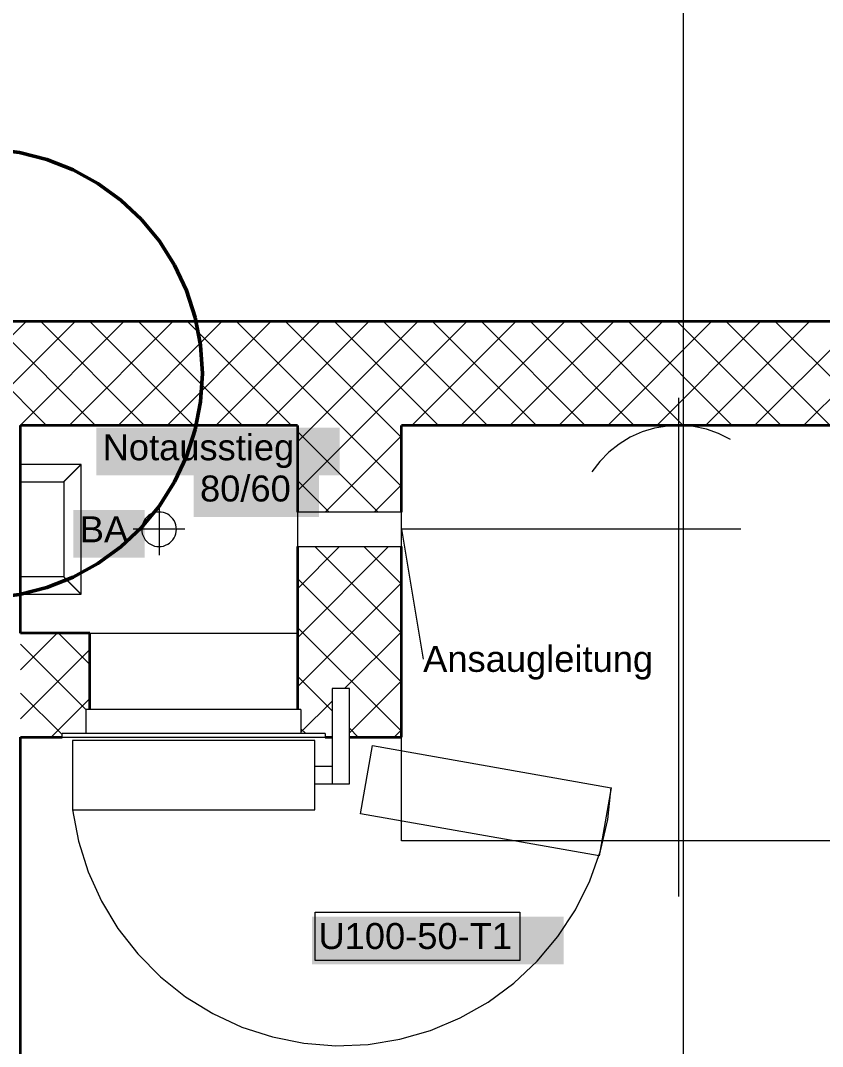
# Model space of a CAD drawing. Extents: x -1067 to 23308, y -6822 to 57810.
# Drawn here: x 59.2 to 105.5, y 408.5 to 467.8 of the extents above; entities that cross this region are included whole.
import ezdxf
from ezdxf.lldxf.tags import DXFTag

# ---------------------------------------------------------------- set-up
doc = ezdxf.new("R2010")
doc.units = 0
doc.layers.get('0').update_dxf_attribs({"lineweight": 13})
for name, color, linetype, lineweight in [('A-____-NOTE-TEXT', 7, 'Continuous', 9), ('A-DETL-____-THIN', 7, 'Continuous', 9), ('A-DETL-GENF-HDLN', 7, '_Verdeckte Linien_', 9), ('A-DOOR-____-HDLN', 7, '_Verdeckte Linien_', 9), ('A-DOOR-____-IDEN', 7, 'Continuous', 5), ('A-DOOR-____-OTLN', 7, 'Continuous', 9), ('A-DOOR-FRAM-OTLN', 7, 'Continuous', 9), ('A-WALL-____-MCUT', 7, 'Continuous', 35), ('A-WALL-____-PATT', 7, 'Continuous', 35), ('I-WALL-____-OTLN', 7, 'Continuous', 9), ('M-HVAC-DUCT-IDEN', 7, 'Continuous', 5), ('M-HVAC-DUCT-OTLN', 7, 'Continuous', 9), ('Q-SPCQ-____-HDLN', 7, '_Verdeckte Linien_', 9), ('S-GRID-____-OTLN', 7, 'Continuous', 5), ('Vertikale Erschließung', 7, 'Continuous', 9)]:
    doc.layers.add(name, color=color, linetype=linetype, lineweight=lineweight)
doc.layers.add('EL01_WAN_Leitung_Potentialausgleich', color=1, linetype='fein_strichliert', lineweight=13, true_color=0xff0000)
doc.styles.get("Standard").update_dxf_attribs({"font": 'arial.ttf'})
tags = doc.linetypes.add('_Rasterlinie_', pattern=[0.375, 0.2, -0.05, 0.075, -0.05]).pattern_tags.tags
tags[10:11] = [DXFTag(74, 4), DXFTag(75, 0), DXFTag(340, '0'), DXFTag(46, 1.0), DXFTag(50, 0.0), DXFTag(44, 0.0), DXFTag(45, 0.0)]
tags[8:9] = [DXFTag(74, 4), DXFTag(75, 0), DXFTag(340, '0'), DXFTag(46, 1.0), DXFTag(50, 0.0), DXFTag(44, 0.0), DXFTag(45, 0.0)]
tags[6:7] = [DXFTag(74, 4), DXFTag(75, 0), DXFTag(340, '0'), DXFTag(46, 1.0), DXFTag(50, 0.0), DXFTag(44, 0.0), DXFTag(45, 0.0)]
tags[4:5] = [DXFTag(74, 4), DXFTag(75, 0), DXFTag(340, '0'), DXFTag(46, 1.0), DXFTag(50, 0.0), DXFTag(44, 0.0), DXFTag(45, 0.0)]
tags = doc.linetypes.add('_Strichpunkt - Fein_', pattern=[0.2, 0.1, -0.05, 0, -0.05]).pattern_tags.tags
tags[10:11] = [DXFTag(74, 4), DXFTag(75, 0), DXFTag(340, '0'), DXFTag(46, 1.0), DXFTag(50, 0.0), DXFTag(44, 0.0), DXFTag(45, 0.0)]
tags[8:9] = [DXFTag(74, 4), DXFTag(75, 0), DXFTag(340, '0'), DXFTag(46, 1.0), DXFTag(50, 0.0), DXFTag(44, 0.0), DXFTag(45, 0.0)]
tags[6:7] = [DXFTag(74, 4), DXFTag(75, 0), DXFTag(340, '0'), DXFTag(46, 1.0), DXFTag(50, 0.0), DXFTag(44, 0.0), DXFTag(45, 0.0)]
tags[4:5] = [DXFTag(74, 4), DXFTag(75, 0), DXFTag(340, '0'), DXFTag(46, 1.0), DXFTag(50, 0.0), DXFTag(44, 0.0), DXFTag(45, 0.0)]
tags = doc.linetypes.add('_Verdeckte Linien_', pattern=[0.15, 0.1, -0.05]).pattern_tags.tags
tags[6:7] = [DXFTag(74, 4), DXFTag(75, 0), DXFTag(340, '0'), DXFTag(46, 1.0), DXFTag(50, 0.0), DXFTag(44, 0.0), DXFTag(45, 0.0)]
tags[4:5] = [DXFTag(74, 4), DXFTag(75, 0), DXFTag(340, '0'), DXFTag(46, 1.0), DXFTag(50, 0.0), DXFTag(44, 0.0), DXFTag(45, 0.0)]
tags = doc.linetypes.add('fein_strichliert', pattern=[4, 1, -2, 1]).pattern_tags.tags
tags[8:9] = [DXFTag(74, 4), DXFTag(75, 0), DXFTag(340, '0'), DXFTag(46, 0.0), DXFTag(50, 0.0), DXFTag(44, 0.0), DXFTag(45, 0.0)]
tags[6:7] = [DXFTag(74, 4), DXFTag(75, 0), DXFTag(340, '0'), DXFTag(46, 0.0), DXFTag(50, 0.0), DXFTag(44, 0.0), DXFTag(45, 0.0)]
tags[4:5] = [DXFTag(74, 4), DXFTag(75, 0), DXFTag(340, '0'), DXFTag(46, 0.0), DXFTag(50, 0.0), DXFTag(44, 0.0), DXFTag(45, 0.0)]

# ---------------------------------------------------------------- blocks, each defined once
blk = doc.blocks.new('Referenz-A0UJ2E68XE', base_point=(-1062.181, -175.856))
at = {"layer": 'A-____-NOTE-TEXT', "color": 0, "linetype": 'Continuous', "lineweight": 5, "ltscale": 0.13}
for p, q in [((67.203, 439.876), (67.203, 436.876)), ((66.594, 439.169), (66.496, 439.083)), ((66.703, 439.242), (66.594, 439.169)), ((66.82, 439.3), (66.703, 439.242)), ((66.944, 439.342), (66.82, 439.3)), ((67.072, 439.367), (66.944, 439.342)), ((67.203, 439.376), (67.072, 439.367)), ((67.334, 439.367), (67.203, 439.376)), ((67.462, 439.342), (67.334, 439.367)), ((67.586, 439.3), (67.462, 439.342)), ((67.703, 439.242), (67.586, 439.3)), ((67.812, 439.169), (67.703, 439.242)), ((67.91, 439.083), (67.812, 439.169)), ((66.212, 438.506), (66.203, 438.376)), ((66.237, 438.635), (66.212, 438.506)), ((66.279, 438.758), (66.237, 438.635)), ((66.337, 438.876), (66.279, 438.758)), ((66.41, 438.984), (66.337, 438.876)), ((66.496, 439.083), (66.41, 438.984)), ((67.996, 438.984), (67.91, 439.083)), ((68.069, 438.876), (67.996, 438.984)), ((68.127, 438.758), (68.069, 438.876)), ((68.169, 438.635), (68.127, 438.758)), ((68.194, 438.506), (68.169, 438.635)), ((68.203, 438.376), (68.194, 438.506)), ((68.703, 438.376), (65.703, 438.376)), ((66.203, 438.376), (66.212, 438.245)), ((66.212, 438.245), (66.237, 438.117)), ((66.237, 438.117), (66.279, 437.993)), ((66.279, 437.993), (66.337, 437.876)), ((68.069, 437.876), (68.127, 437.993)), ((68.127, 437.993), (68.169, 438.117)), ((68.169, 438.117), (68.194, 438.245)), ((68.194, 438.245), (68.203, 438.376)), ((66.337, 437.876), (66.41, 437.767)), ((66.41, 437.767), (66.496, 437.669)), ((66.496, 437.669), (66.594, 437.582)), ((66.594, 437.582), (66.703, 437.51)), ((66.703, 437.51), (66.82, 437.452)), ((66.82, 437.452), (66.944, 437.41)), ((66.944, 437.41), (67.072, 437.384)), ((67.072, 437.384), (67.203, 437.376)), ((67.203, 437.376), (67.334, 437.384)), ((67.334, 437.384), (67.462, 437.41)), ((67.462, 437.41), (67.586, 437.452)), ((67.586, 437.452), (67.703, 437.51)), ((67.703, 437.51), (67.812, 437.582)), ((67.812, 437.582), (67.91, 437.669)), ((67.91, 437.669), (67.996, 437.767)), ((67.996, 437.767), (68.069, 437.876))]:
    blk.add_line(p, q, dxfattribs=at)
at = {"layer": 'A-____-NOTE-TEXT', "color": 7, "linetype": 'Continuous', "lineweight": 5, "ltscale": 0.13, "true_color": 0xffffff}
for points in [[(63.573, 441.486), (77.631, 441.486), (63.573, 444.239)], [(77.631, 441.486), (63.573, 444.239), (77.631, 444.239)], [(69.196, 439.081), (76.44, 439.081), (69.196, 441.858)], [(76.44, 439.081), (69.196, 441.858), (76.44, 441.858)], [(62.252, 436.748), (66.369, 436.748), (62.252, 439.501)], [(66.369, 436.748), (62.252, 439.501), (66.369, 439.501)]]:
    blk.add_solid(points, dxfattribs=at)
at = {"layer": 'A-DETL-____-THIN', "color": 0, "linetype": 'Continuous', "ltscale": 0.13}
for p, q in [((76.203, 426.176), (62.203, 426.176)), ((62.203, 426.176), (62.203, 422.176)), ((76.203, 422.176), (76.203, 426.176)), ((62.203, 422.176), (76.203, 422.176))]:
    blk.add_line(p, q, dxfattribs=at)
at = {"layer": 'A-DETL-GENF-HDLN', "color": 0, "linetype": '_Verdeckte Linien_', "ltscale": 0.13}
for p, q in [((97.203, 445.976), (97.203, 417.176)), ((81.203, 420.376), (81.203, 444.376)), ((81.203, 444.376), (92.203, 444.376)), ((95.109, 443.998), (94.421, 443.692)), ((95.831, 444.217), (95.109, 443.998)), ((96.574, 444.343), (95.831, 444.217)), ((97.327, 444.374), (96.574, 444.343)), ((98.078, 444.311), (97.327, 444.374)), ((98.816, 444.155), (98.078, 444.311)), ((99.528, 443.907), (98.816, 444.155)), ((100.203, 443.572), (99.528, 443.907)), ((100.203, 444.376), (113.203, 444.376)), ((93.776, 443.301), (93.185, 442.832)), ((94.421, 443.692), (93.776, 443.301)), ((93.185, 442.832), (92.658, 442.293)), ((92.658, 442.293), (92.203, 441.692)), ((100.803, 438.376), (81.203, 438.376)), ((78.833, 421.946), (79.528, 425.885)), ((79.528, 425.885), (93.315, 423.454)), ((93.315, 423.454), (92.62, 419.515)), ((92.62, 419.515), (78.833, 421.946)), ((113.203, 420.376), (81.203, 420.376))]:
    blk.add_line(p, q, dxfattribs=at)
at = {"layer": 'A-DOOR-____-HDLN', "color": 0, "linetype": '_Verdeckte Linien_', "ltscale": 0.13}
for p, q in [((93.121, 421.618), (93.316, 423.461)), ((62.203, 422.176), (62.549, 420.355)), ((92.71, 419.81), (93.121, 421.618)), ((62.549, 420.355), (63.109, 418.587)), ((92.087, 418.064), (92.71, 419.81)), ((63.109, 418.587), (63.874, 416.898)), ((91.261, 416.404), (92.087, 418.064)), ((63.874, 416.898), (64.833, 415.312)), ((90.245, 414.853), (91.261, 416.404)), ((64.833, 415.312), (65.973, 413.851)), ((89.053, 413.434), (90.245, 414.853)), ((65.973, 413.851), (67.279, 412.534)), ((87.701, 412.166), (89.053, 413.434)), ((67.279, 412.534), (68.731, 411.382)), ((86.208, 411.066), (87.701, 412.166)), ((68.731, 411.382), (70.309, 410.41)), ((84.595, 410.152), (86.208, 411.066)), ((70.309, 410.41), (71.992, 409.631)), ((82.886, 409.434), (84.595, 410.152)), ((71.992, 409.631), (73.755, 409.057)), ((73.755, 409.057), (75.573, 408.696)), ((79.274, 408.629), (81.104, 408.924)), ((81.104, 408.924), (82.886, 409.434)), ((75.573, 408.696), (77.421, 408.553)), ((77.421, 408.553), (79.274, 408.629))]:
    blk.add_line(p, q, dxfattribs=at)
at = {"layer": 'A-DOOR-____-IDEN', "color": 0, "linetype": 'Continuous', "ltscale": 0.13}
for p, q in [((76.213, 416.255), (88.053, 416.255)), ((76.213, 413.475), (76.213, 416.255)), ((88.053, 416.255), (88.053, 413.475)), ((88.053, 413.475), (76.213, 413.475))]:
    blk.add_line(p, q, dxfattribs=at)
at = {"layer": 'A-DOOR-____-IDEN', "color": 7, "linetype": 'Continuous', "ltscale": 0.13, "true_color": 0xffffff}
for points in [[(76.038, 413.252), (90.577, 413.252), (76.038, 416.011)], [(90.577, 413.252), (76.038, 416.011), (90.577, 416.011)]]:
    blk.add_solid(points, dxfattribs=at)
at = {"layer": 'A-DOOR-____-OTLN', "color": 0, "linetype": 'Continuous', "ltscale": 0.13}
for p, q in [((78.2, 429.176), (77.2, 429.176)), ((77.2, 429.176), (77.2, 423.676)), ((78.2, 423.676), (78.2, 429.176)), ((77.2, 424.676), (76.203, 424.676)), ((76.203, 423.676), (77.2, 423.676)), ((77.2, 423.676), (78.2, 423.676))]:
    blk.add_line(p, q, dxfattribs=at)
at = {"layer": 'A-DOOR-FRAM-OTLN', "color": 0, "linetype": 'Continuous', "ltscale": 0.13}
for p, q in [((63.003, 426.576), (63.003, 427.976)), ((75.403, 427.976), (63.003, 427.976)), ((75.403, 427.976), (75.403, 426.576)), ((61.603, 426.376), (61.603, 426.576)), ((76.803, 426.576), (61.603, 426.576)), ((61.603, 426.376), (76.803, 426.376)), ((76.803, 426.576), (76.803, 426.376))]:
    blk.add_line(p, q, dxfattribs=at)
at = {"layer": 'A-WALL-____-MCUT', "color": 0, "linetype": 'Continuous', "ltscale": 0.35}
for p, q in [((178.303, 450.376), (-831.255, 450.376)), ((59.203, 432.376), (59.203, 444.376)), ((75.203, 444.376), (59.203, 444.376)), ((75.203, 444.376), (75.203, 439.376)), ((168.303, 444.376), (81.203, 444.376)), ((81.203, 439.376), (81.203, 444.376)), ((75.203, 437.376), (75.203, 427.976)), ((81.203, 426.376), (81.203, 437.376)), ((63.203, 432.376), (59.203, 432.376)), ((63.203, 427.976), (63.203, 432.376)), ((59.203, 350.976), (59.203, 426.376)), ((59.203, 426.376), (61.603, 426.376)), ((76.803, 426.376), (77.2, 426.376)), ((78.2, 426.376), (81.203, 426.376))]:
    blk.add_line(p, q, dxfattribs=at)
at = {"layer": 'A-WALL-____-PATT', "color": 0, "linetype": 'Continuous', "lineweight": 9, "ltscale": 0.13}
for p, q in [((53.523, 444.376), (59.523, 450.376)), ((60.713, 444.376), (54.713, 450.376)), ((56.351, 444.376), (62.351, 450.376)), ((63.542, 444.376), (57.542, 450.376)), ((59.179, 444.376), (65.179, 450.376)), ((66.37, 444.376), (60.37, 450.376)), ((62.008, 444.376), (68.008, 450.376)), ((69.199, 444.376), (63.199, 450.376)), ((64.836, 444.376), (70.836, 450.376)), ((72.027, 444.376), (66.027, 450.376)), ((67.665, 444.376), (73.665, 450.376)), ((74.856, 444.376), (68.856, 450.376)), ((70.493, 444.376), (76.493, 450.376)), ((77.684, 444.376), (71.684, 450.376)), ((73.322, 444.376), (79.322, 450.376)), ((80.512, 444.376), (74.512, 450.376)), ((76.15, 444.376), (82.15, 450.376)), ((83.341, 444.376), (77.341, 450.376)), ((78.978, 444.376), (84.978, 450.376)), ((86.169, 444.376), (80.169, 450.376)), ((81.807, 444.376), (87.807, 450.376)), ((88.998, 444.376), (82.998, 450.376)), ((84.635, 444.376), (90.635, 450.376)), ((91.826, 444.376), (85.826, 450.376)), ((87.464, 444.376), (93.464, 450.376)), ((94.654, 444.376), (88.654, 450.376)), ((90.292, 444.376), (96.292, 450.376)), ((97.483, 444.376), (91.483, 450.376)), ((93.121, 444.376), (99.121, 450.376)), ((100.311, 444.376), (94.311, 450.376)), ((95.949, 444.376), (101.949, 450.376)), ((103.14, 444.376), (97.14, 450.376)), ((98.777, 444.376), (104.777, 450.376)), ((105.968, 444.376), (99.968, 450.376)), ((101.606, 444.376), (107.606, 450.376)), ((108.797, 444.376), (102.797, 450.376)), ((104.434, 444.376), (110.434, 450.376)), ((75.203, 443.429), (76.15, 444.376)), ((75.203, 440.6), (78.978, 444.376)), ((79.856, 439.376), (75.203, 444.028)), ((81.203, 440.857), (77.684, 444.376)), ((81.203, 443.685), (80.512, 444.376)), ((76.807, 439.376), (81.203, 443.772)), ((77.027, 439.376), (75.203, 441.2)), ((79.635, 439.376), (81.203, 440.943)), ((75.203, 434.943), (77.635, 437.376)), ((75.203, 432.115), (80.464, 437.376)), ((81.203, 432.371), (76.199, 437.376)), ((81.203, 435.2), (79.027, 437.376)), ((81.203, 429.543), (75.203, 435.543)), ((75.203, 429.287), (81.203, 435.287)), ((81.203, 426.714), (75.203, 432.714)), ((59.203, 430.257), (61.322, 432.376)), ((63.203, 430.572), (61.4, 432.376)), ((77.921, 429.176), (81.203, 432.458)), ((63.003, 427.944), (59.203, 431.744)), ((59.203, 427.429), (63.203, 431.429)), ((77.2, 427.89), (75.203, 429.886)), ((78.2, 426.626), (81.203, 429.63)), ((61.603, 426.516), (59.203, 428.915)), ((60.978, 426.376), (63.203, 428.6)), ((75.403, 426.658), (77.2, 428.455)), ((75.685, 426.576), (75.403, 426.858)), ((78.713, 426.376), (78.2, 426.89)), ((80.777, 426.376), (81.203, 426.801))]:
    blk.add_line(p, q, dxfattribs=at)
at = {"layer": 'I-WALL-____-OTLN', "color": 0, "linetype": 'Continuous', "ltscale": 0.13}
blk.add_line((63.203, 432.376), (75.203, 432.376), dxfattribs=at)
at = {"layer": 'M-HVAC-DUCT-IDEN', "color": 0, "linetype": 'Continuous', "ltscale": 0.13}
blk.add_line((81.203, 438.376), (82.46, 430.872), dxfattribs=at)
at = {"layer": 'M-HVAC-DUCT-OTLN', "color": 0, "linetype": '_Strichpunkt - Fein_', "ltscale": 0.13}
for p, q in [((81.203, 439.376), (75.203, 439.376)), ((75.203, 439.376), (75.203, 437.376)), ((81.203, 437.376), (81.203, 439.376)), ((75.203, 437.376), (81.203, 437.376))]:
    blk.add_line(p, q, dxfattribs=at)
at = {"layer": 'Q-SPCQ-____-HDLN', "color": 0, "linetype": '_Verdeckte Linien_', "ltscale": 0.13}
blk.add_line((97.203, 444.376), (97.203, 420.376), dxfattribs=at)
at = {"layer": 'S-GRID-____-OTLN', "color": 0, "linetype": '_Rasterlinie_', "ltscale": 0.13}
blk.add_line((97.503, -172.392), (97.503, 546.376), dxfattribs=at)
at = {"layer": 'Vertikale Erschließung', "color": 0, "linetype": 'Continuous', "ltscale": 0.13}
for p, q in [((62.703, 442.126), (59.203, 442.126)), ((62.625, 442.047), (62.63, 442.053)), ((62.63, 442.053), (62.636, 442.059)), ((62.636, 442.059), (62.641, 442.064)), ((62.641, 442.064), (62.646, 442.069)), ((62.646, 442.069), (62.651, 442.074)), ((62.651, 442.074), (62.656, 442.079)), ((62.656, 442.079), (62.661, 442.083)), ((62.661, 442.083), (62.665, 442.088)), ((62.665, 442.088), (62.669, 442.092)), ((62.669, 442.092), (62.673, 442.096)), ((62.673, 442.096), (62.676, 442.099)), ((62.676, 442.099), (62.68, 442.103)), ((62.68, 442.103), (62.683, 442.106)), ((62.683, 442.106), (62.686, 442.109)), ((62.686, 442.109), (62.691, 442.114)), ((62.691, 442.114), (62.695, 442.118)), ((62.695, 442.118), (62.699, 442.121)), ((62.699, 442.121), (62.701, 442.124)), ((62.701, 442.124), (62.702, 442.125)), ((62.702, 442.125), (62.703, 442.126)), ((62.703, 434.626), (62.703, 442.126)), ((62.032, 441.455), (62.037, 441.46)), ((62.037, 441.46), (62.042, 441.465)), ((62.042, 441.465), (62.048, 441.47)), ((62.048, 441.47), (62.053, 441.475)), ((62.053, 441.475), (62.058, 441.481)), ((62.058, 441.481), (62.063, 441.486)), ((62.063, 441.486), (62.068, 441.491)), ((62.068, 441.491), (62.074, 441.496)), ((62.074, 441.496), (62.079, 441.502)), ((62.079, 441.502), (62.084, 441.507)), ((62.084, 441.507), (62.089, 441.512)), ((62.089, 441.512), (62.095, 441.517)), ((62.095, 441.517), (62.1, 441.523)), ((62.1, 441.523), (62.105, 441.528)), ((62.105, 441.528), (62.111, 441.534)), ((62.111, 441.534), (62.116, 441.539)), ((62.116, 441.539), (62.121, 441.544)), ((62.121, 441.544), (62.127, 441.55)), ((62.127, 441.55), (62.132, 441.555)), ((62.132, 441.555), (62.138, 441.56)), ((62.138, 441.56), (62.143, 441.566)), ((62.143, 441.566), (62.149, 441.571)), ((62.149, 441.571), (62.154, 441.577)), ((62.154, 441.577), (62.16, 441.582)), ((62.16, 441.582), (62.165, 441.588)), ((62.165, 441.588), (62.17, 441.593)), ((62.17, 441.593), (62.176, 441.598)), ((62.176, 441.598), (62.181, 441.604)), ((62.181, 441.604), (62.187, 441.609)), ((62.187, 441.609), (62.192, 441.615)), ((62.192, 441.615), (62.198, 441.62)), ((62.198, 441.62), (62.203, 441.626)), ((62.203, 441.626), (62.208, 441.631)), ((62.208, 441.631), (62.214, 441.637)), ((62.214, 441.637), (62.219, 441.642)), ((62.219, 441.642), (62.225, 441.648)), ((62.225, 441.648), (62.23, 441.653)), ((62.23, 441.653), (62.236, 441.658)), ((62.236, 441.658), (62.241, 441.664)), ((62.241, 441.664), (62.246, 441.669)), ((62.246, 441.669), (62.252, 441.675)), ((62.252, 441.675), (62.257, 441.68)), ((62.257, 441.68), (62.263, 441.686)), ((62.263, 441.686), (62.268, 441.691)), ((62.268, 441.691), (62.274, 441.696)), ((62.274, 441.696), (62.279, 441.702)), ((62.279, 441.702), (62.285, 441.707)), ((62.285, 441.707), (62.29, 441.713)), ((62.29, 441.713), (62.295, 441.718)), ((62.295, 441.718), (62.301, 441.723)), ((62.301, 441.723), (62.306, 441.729)), ((62.306, 441.729), (62.311, 441.734)), ((62.311, 441.734), (62.317, 441.739)), ((62.317, 441.739), (62.322, 441.745)), ((62.322, 441.745), (62.327, 441.75)), ((62.327, 441.75), (62.332, 441.755)), ((62.332, 441.755), (62.338, 441.76)), ((62.338, 441.76), (62.343, 441.766)), ((62.343, 441.766), (62.348, 441.771)), ((62.348, 441.771), (62.353, 441.776)), ((62.353, 441.776), (62.358, 441.781)), ((62.358, 441.781), (62.364, 441.786)), ((62.364, 441.786), (62.369, 441.792)), ((62.369, 441.792), (62.374, 441.797)), ((62.374, 441.797), (62.379, 441.802)), ((62.379, 441.802), (62.384, 441.807)), ((62.384, 441.807), (62.389, 441.812)), ((62.389, 441.812), (62.394, 441.817)), ((62.394, 441.817), (62.399, 441.822)), ((62.399, 441.822), (62.404, 441.827)), ((62.404, 441.827), (62.409, 441.832)), ((62.409, 441.832), (62.414, 441.837)), ((62.414, 441.837), (62.419, 441.842)), ((62.419, 441.842), (62.424, 441.847)), ((62.424, 441.847), (62.429, 441.852)), ((62.429, 441.852), (62.434, 441.857)), ((62.434, 441.857), (62.439, 441.861)), ((62.439, 441.861), (62.444, 441.866)), ((62.444, 441.866), (62.448, 441.871)), ((62.448, 441.871), (62.453, 441.876)), ((62.453, 441.876), (62.458, 441.88)), ((62.458, 441.88), (62.462, 441.885)), ((62.462, 441.885), (62.467, 441.89)), ((62.467, 441.89), (62.472, 441.894)), ((62.472, 441.894), (62.476, 441.899)), ((62.476, 441.899), (62.481, 441.903)), ((62.481, 441.903), (62.485, 441.908)), ((62.485, 441.908), (62.49, 441.913)), ((62.49, 441.913), (62.494, 441.917)), ((62.494, 441.917), (62.499, 441.921)), ((62.499, 441.921), (62.503, 441.926)), ((62.503, 441.926), (62.507, 441.93)), ((62.507, 441.93), (62.516, 441.939)), ((62.516, 441.939), (62.524, 441.947)), ((62.524, 441.947), (62.533, 441.955)), ((62.533, 441.955), (62.541, 441.964)), ((62.541, 441.964), (62.549, 441.971)), ((62.549, 441.971), (62.557, 441.979)), ((62.557, 441.979), (62.56, 441.983)), ((62.56, 441.983), (62.564, 441.987)), ((62.564, 441.987), (62.568, 441.991)), ((62.568, 441.991), (62.572, 441.994)), ((62.572, 441.994), (62.575, 441.998)), ((62.575, 441.998), (62.579, 442.002)), ((62.579, 442.002), (62.582, 442.005)), ((62.582, 442.005), (62.586, 442.009)), ((62.586, 442.009), (62.589, 442.012)), ((62.589, 442.012), (62.593, 442.016)), ((62.593, 442.016), (62.596, 442.019)), ((62.596, 442.019), (62.6, 442.022)), ((62.6, 442.022), (62.606, 442.029)), ((62.606, 442.029), (62.613, 442.035)), ((62.613, 442.035), (62.619, 442.041)), ((62.619, 442.041), (62.625, 442.047)), ((59.203, 441.126), (61.703, 441.126)), ((61.703, 441.126), (61.703, 435.626)), ((61.703, 441.126), (61.704, 441.126)), ((61.704, 441.126), (61.705, 441.128)), ((61.705, 441.128), (61.707, 441.13)), ((61.707, 441.13), (61.711, 441.133)), ((61.711, 441.133), (61.715, 441.138)), ((61.715, 441.138), (61.72, 441.143)), ((61.72, 441.143), (61.723, 441.146)), ((61.723, 441.146), (61.726, 441.149)), ((61.726, 441.149), (61.73, 441.152)), ((61.73, 441.152), (61.733, 441.156)), ((61.733, 441.156), (61.737, 441.16)), ((61.737, 441.16), (61.741, 441.164)), ((61.741, 441.164), (61.745, 441.168)), ((61.745, 441.168), (61.75, 441.173)), ((61.75, 441.173), (61.755, 441.177)), ((61.755, 441.177), (61.76, 441.182)), ((61.76, 441.182), (61.765, 441.187)), ((61.765, 441.187), (61.77, 441.193)), ((61.77, 441.193), (61.776, 441.198)), ((61.776, 441.198), (61.781, 441.204)), ((61.781, 441.204), (61.787, 441.21)), ((61.787, 441.21), (61.793, 441.216)), ((61.793, 441.216), (61.8, 441.222)), ((61.8, 441.222), (61.806, 441.229)), ((61.806, 441.229), (61.81, 441.232)), ((61.81, 441.232), (61.813, 441.236)), ((61.813, 441.236), (61.817, 441.239)), ((61.817, 441.239), (61.82, 441.243)), ((61.82, 441.243), (61.824, 441.246)), ((61.824, 441.246), (61.827, 441.25)), ((61.827, 441.25), (61.831, 441.253)), ((61.831, 441.253), (61.834, 441.257)), ((61.834, 441.257), (61.838, 441.261)), ((61.838, 441.261), (61.842, 441.265)), ((61.842, 441.265), (61.846, 441.268)), ((61.846, 441.268), (61.849, 441.272)), ((61.849, 441.272), (61.857, 441.28)), ((61.857, 441.28), (61.865, 441.288)), ((61.865, 441.288), (61.873, 441.296)), ((61.873, 441.296), (61.882, 441.304)), ((61.882, 441.304), (61.89, 441.313)), ((61.89, 441.313), (61.899, 441.321)), ((61.899, 441.321), (61.907, 441.33)), ((61.907, 441.33), (61.916, 441.339)), ((61.916, 441.339), (61.925, 441.348)), ((61.925, 441.348), (61.934, 441.357)), ((61.934, 441.357), (61.944, 441.366)), ((61.944, 441.366), (61.953, 441.376)), ((61.953, 441.376), (61.958, 441.38)), ((61.958, 441.38), (61.962, 441.385)), ((61.962, 441.385), (61.967, 441.39)), ((61.967, 441.39), (61.972, 441.395)), ((61.972, 441.395), (61.977, 441.4)), ((61.977, 441.4), (61.982, 441.405)), ((61.982, 441.405), (61.987, 441.409)), ((61.987, 441.409), (61.992, 441.414)), ((61.992, 441.414), (61.997, 441.419)), ((61.997, 441.419), (62.002, 441.424)), ((62.002, 441.424), (62.007, 441.429)), ((62.007, 441.429), (62.012, 441.434)), ((62.012, 441.434), (62.017, 441.439)), ((62.017, 441.439), (62.022, 441.444)), ((62.022, 441.444), (62.027, 441.45)), ((62.027, 441.45), (62.032, 441.455)), ((61.703, 435.626), (59.203, 435.626)), ((61.703, 435.626), (61.703, 435.625)), ((61.703, 435.625), (61.705, 435.624)), ((61.705, 435.624), (61.707, 435.621)), ((61.707, 435.621), (61.711, 435.618)), ((61.711, 435.618), (61.715, 435.614)), ((61.715, 435.614), (61.72, 435.609)), ((61.72, 435.609), (61.723, 435.606)), ((61.723, 435.606), (61.726, 435.603)), ((61.726, 435.603), (61.73, 435.599)), ((61.73, 435.599), (61.733, 435.596)), ((61.733, 435.596), (61.737, 435.592)), ((61.737, 435.592), (61.741, 435.588)), ((61.741, 435.588), (61.745, 435.583)), ((61.745, 435.583), (61.75, 435.579)), ((61.75, 435.579), (61.755, 435.574)), ((61.755, 435.574), (61.759, 435.569)), ((61.759, 435.569), (61.765, 435.564)), ((61.765, 435.564), (61.77, 435.559)), ((61.77, 435.559), (61.776, 435.553)), ((61.776, 435.553), (61.781, 435.547)), ((61.781, 435.547), (61.787, 435.541)), ((61.787, 435.541), (61.793, 435.535)), ((61.793, 435.535), (61.8, 435.529)), ((61.8, 435.529), (61.806, 435.522)), ((61.806, 435.522), (61.81, 435.519)), ((61.81, 435.519), (61.813, 435.516)), ((61.813, 435.516), (61.816, 435.512)), ((61.816, 435.512), (61.82, 435.509)), ((61.82, 435.509), (61.824, 435.505)), ((61.824, 435.505), (61.827, 435.502)), ((61.827, 435.502), (61.831, 435.498)), ((61.831, 435.498), (61.834, 435.494)), ((61.834, 435.494), (61.838, 435.491)), ((61.838, 435.491), (61.842, 435.487)), ((61.842, 435.487), (61.846, 435.483)), ((61.846, 435.483), (61.849, 435.479)), ((61.849, 435.479), (61.857, 435.471)), ((61.857, 435.471), (61.865, 435.464)), ((61.865, 435.464), (61.873, 435.455)), ((61.873, 435.455), (61.882, 435.447)), ((61.882, 435.447), (61.89, 435.439)), ((61.89, 435.439), (61.899, 435.43)), ((61.899, 435.43), (61.907, 435.421)), ((61.907, 435.421), (61.916, 435.412)), ((61.916, 435.412), (61.925, 435.403)), ((61.925, 435.403), (61.934, 435.394)), ((61.934, 435.394), (61.944, 435.385)), ((61.944, 435.385), (61.953, 435.376)), ((61.953, 435.376), (61.958, 435.371)), ((61.958, 435.371), (61.963, 435.366)), ((61.963, 435.366), (61.967, 435.361)), ((61.967, 435.361), (61.972, 435.357)), ((61.972, 435.357), (61.977, 435.352)), ((61.977, 435.352), (61.982, 435.347)), ((61.982, 435.347), (61.987, 435.342)), ((61.987, 435.342), (61.992, 435.337)), ((61.992, 435.337), (61.997, 435.332)), ((61.997, 435.332), (62.002, 435.327)), ((62.002, 435.327), (62.007, 435.322)), ((62.007, 435.322), (62.012, 435.317)), ((62.012, 435.317), (62.017, 435.312)), ((62.017, 435.312), (62.022, 435.307)), ((62.022, 435.307), (62.027, 435.302)), ((62.027, 435.302), (62.032, 435.297)), ((62.032, 435.297), (62.037, 435.291)), ((62.037, 435.291), (62.042, 435.286)), ((62.042, 435.286), (62.047, 435.281)), ((62.047, 435.281), (62.053, 435.276)), ((62.053, 435.276), (62.058, 435.271)), ((62.058, 435.271), (62.063, 435.266)), ((62.063, 435.266), (62.068, 435.26)), ((62.068, 435.26), (62.074, 435.255)), ((62.074, 435.255), (62.079, 435.25)), ((62.079, 435.25), (62.084, 435.245)), ((62.084, 435.245), (62.089, 435.239)), ((62.089, 435.239), (62.095, 435.234)), ((62.095, 435.234), (62.1, 435.229)), ((62.1, 435.229), (62.105, 435.223)), ((62.105, 435.223), (62.111, 435.218)), ((62.111, 435.218), (62.116, 435.213)), ((62.116, 435.213), (62.122, 435.207)), ((62.122, 435.207), (62.127, 435.202)), ((62.127, 435.202), (62.132, 435.196)), ((62.132, 435.196), (62.138, 435.191)), ((62.138, 435.191), (62.143, 435.186)), ((62.143, 435.186), (62.149, 435.18)), ((62.149, 435.18), (62.154, 435.175)), ((62.154, 435.175), (62.159, 435.169)), ((62.159, 435.169), (62.165, 435.164)), ((62.165, 435.164), (62.17, 435.158)), ((62.17, 435.158), (62.176, 435.153)), ((62.176, 435.153), (62.181, 435.147)), ((62.181, 435.147), (62.187, 435.142)), ((62.187, 435.142), (62.192, 435.137)), ((62.192, 435.137), (62.198, 435.131)), ((62.198, 435.131), (62.203, 435.126)), ((62.203, 435.126), (62.208, 435.12)), ((62.208, 435.12), (62.214, 435.115)), ((62.214, 435.115), (62.219, 435.109)), ((62.219, 435.109), (62.225, 435.104)), ((62.225, 435.104), (62.23, 435.099)), ((62.23, 435.099), (62.236, 435.093)), ((62.236, 435.093), (62.241, 435.088)), ((62.241, 435.088), (62.247, 435.082)), ((62.247, 435.082), (62.252, 435.077)), ((62.252, 435.077), (62.257, 435.071)), ((62.257, 435.071), (62.263, 435.066)), ((62.263, 435.066), (62.268, 435.06)), ((62.268, 435.06), (62.274, 435.055)), ((62.274, 435.055), (62.279, 435.05)), ((62.279, 435.05), (62.284, 435.044)), ((62.284, 435.044), (62.29, 435.039)), ((62.29, 435.039), (62.295, 435.033)), ((62.295, 435.033), (62.301, 435.028)), ((62.301, 435.028), (62.306, 435.023)), ((62.306, 435.023), (62.311, 435.017)), ((62.311, 435.017), (62.317, 435.012)), ((62.317, 435.012), (62.322, 435.007)), ((62.322, 435.007), (62.327, 435.002)), ((62.327, 435.002), (62.332, 434.996)), ((62.332, 434.996), (62.338, 434.991)), ((62.338, 434.991), (62.343, 434.986)), ((62.343, 434.986), (62.348, 434.981)), ((62.348, 434.981), (62.353, 434.975)), ((62.353, 434.975), (62.359, 434.97)), ((62.359, 434.97), (62.364, 434.965)), ((62.364, 434.965), (62.369, 434.96)), ((62.369, 434.96), (62.374, 434.955)), ((62.374, 434.955), (62.379, 434.95)), ((62.379, 434.95), (62.384, 434.945)), ((62.384, 434.945), (62.389, 434.939)), ((59.203, 434.626), (62.703, 434.626)), ((62.389, 434.939), (62.394, 434.934)), ((62.394, 434.934), (62.399, 434.929)), ((62.399, 434.929), (62.404, 434.924)), ((62.404, 434.924), (62.409, 434.919)), ((62.409, 434.919), (62.414, 434.914)), ((62.414, 434.914), (62.419, 434.909)), ((62.419, 434.909), (62.424, 434.904)), ((62.424, 434.904), (62.429, 434.9)), ((62.429, 434.9), (62.434, 434.895)), ((62.434, 434.895), (62.439, 434.89)), ((62.439, 434.89), (62.443, 434.885)), ((62.443, 434.885), (62.448, 434.88)), ((62.448, 434.88), (62.453, 434.876)), ((62.453, 434.876), (62.458, 434.871)), ((62.458, 434.871), (62.462, 434.866)), ((62.462, 434.866), (62.467, 434.862)), ((62.467, 434.862), (62.472, 434.857)), ((62.472, 434.857), (62.476, 434.853)), ((62.476, 434.853), (62.481, 434.848)), ((62.481, 434.848), (62.485, 434.844)), ((62.485, 434.844), (62.49, 434.839)), ((62.49, 434.839), (62.494, 434.835)), ((62.494, 434.835), (62.499, 434.83)), ((62.499, 434.83), (62.503, 434.826)), ((62.503, 434.826), (62.507, 434.821)), ((62.507, 434.821), (62.516, 434.813)), ((62.516, 434.813), (62.524, 434.804)), ((62.524, 434.804), (62.533, 434.796)), ((62.533, 434.796), (62.541, 434.788)), ((62.541, 434.788), (62.549, 434.78)), ((62.549, 434.78), (62.557, 434.772)), ((62.557, 434.772), (62.56, 434.768)), ((62.56, 434.768), (62.564, 434.765)), ((62.564, 434.765), (62.568, 434.761)), ((62.568, 434.761), (62.572, 434.757)), ((62.572, 434.757), (62.575, 434.754)), ((62.575, 434.754), (62.579, 434.75)), ((62.579, 434.75), (62.582, 434.746)), ((62.582, 434.746), (62.586, 434.743)), ((62.586, 434.743), (62.59, 434.739)), ((62.59, 434.739), (62.593, 434.736)), ((62.593, 434.736), (62.596, 434.732)), ((62.596, 434.732), (62.6, 434.729)), ((62.6, 434.729), (62.606, 434.723)), ((62.606, 434.723), (62.613, 434.716)), ((62.613, 434.716), (62.619, 434.71)), ((62.619, 434.71), (62.625, 434.704)), ((62.625, 434.704), (62.63, 434.698)), ((62.63, 434.698), (62.636, 434.693)), ((62.636, 434.693), (62.641, 434.687)), ((62.641, 434.687), (62.647, 434.682)), ((62.647, 434.682), (62.651, 434.677)), ((62.651, 434.677), (62.656, 434.673)), ((62.656, 434.673), (62.661, 434.668)), ((62.661, 434.668), (62.665, 434.664)), ((62.665, 434.664), (62.669, 434.66)), ((62.669, 434.66), (62.673, 434.656)), ((62.673, 434.656), (62.676, 434.652)), ((62.676, 434.652), (62.68, 434.649)), ((62.68, 434.649), (62.683, 434.646)), ((62.683, 434.646), (62.686, 434.643)), ((62.686, 434.643), (62.691, 434.638)), ((62.691, 434.638), (62.695, 434.633)), ((62.695, 434.633), (62.699, 434.63)), ((62.699, 434.63), (62.701, 434.628)), ((62.701, 434.628), (62.703, 434.626)), ((62.703, 434.626), (62.703, 434.626))]:
    blk.add_line(p, q, dxfattribs=at)
at = {"layer": 'A-____-NOTE-TEXT', "color": 0, "linetype": 'Continuous', "lineweight": 5, "ltscale": 0.13, "char_height": 1.5, "attachment_point": 1}
for s, insert in [('{\\fArial;Notausstieg}', (63.948, 443.864)), ('{\\fArial;80/60}', (69.571, 441.483)), ('{\\fArial;BA}', (62.627, 439.126))]:
    blk.add_mtext(s, dxfattribs=dict(at, insert=insert))
at = {"layer": 'A-DOOR-____-IDEN', "color": 0, "linetype": 'Continuous', "ltscale": 0.13, "insert": (76.413, 415.636), "char_height": 1.5, "attachment_point": 1}
blk.add_mtext('{\\fArial;U100-50-T1}', dxfattribs=at)
at = {"layer": 'M-HVAC-DUCT-IDEN', "color": 0, "linetype": 'Continuous', "ltscale": 0.13, "insert": (82.46, 431.644), "char_height": 1.5, "attachment_point": 1}
blk.add_mtext('{\\fArial;Ansaugleitung}', dxfattribs=at)
blk = doc.blocks.new('Kreis-A0UJ2E6WXE', base_point=(43.705, 434.401))
at = {"color": 0, "linetype": 'ByBlock', "lineweight": -2, "ltscale": 0.5}
for p, q in [((54.269, 460.146), (52.688, 459.74)), ((55.889, 460.35), (54.269, 460.146)), ((57.521, 460.35), (55.889, 460.35)), ((59.141, 460.146), (57.521, 460.35)), ((60.722, 459.74), (59.141, 460.146)), ((52.688, 459.74), (51.17, 459.139)), ((62.24, 459.139), (60.722, 459.74)), ((51.17, 459.139), (49.739, 458.352)), ((63.671, 458.352), (62.24, 459.139)), ((49.739, 458.352), (48.418, 457.392)), ((64.992, 457.392), (63.671, 458.352)), ((48.418, 457.392), (47.228, 456.275)), ((66.182, 456.275), (64.992, 457.392)), ((47.228, 456.275), (46.188, 455.017)), ((67.222, 455.017), (66.182, 456.275)), ((46.188, 455.017), (45.313, 453.639)), ((68.097, 453.639), (67.222, 455.017)), ((45.313, 453.639), (44.618, 452.161)), ((68.792, 452.161), (68.097, 453.639)), ((44.618, 452.161), (44.113, 450.609)), ((69.297, 450.609), (68.792, 452.161)), ((44.113, 450.609), (43.808, 449.005)), ((69.602, 449.005), (69.297, 450.609)), ((43.808, 449.005), (43.705, 447.376)), ((69.705, 447.376), (69.602, 449.005)), ((43.705, 447.376), (43.808, 445.746)), ((69.602, 445.746), (69.705, 447.376)), ((43.808, 445.746), (44.113, 444.143)), ((69.297, 444.143), (69.602, 445.746)), ((44.113, 444.143), (44.618, 442.59)), ((68.792, 442.59), (69.297, 444.143)), ((44.618, 442.59), (45.313, 441.113)), ((68.097, 441.113), (68.792, 442.59)), ((45.313, 441.113), (46.188, 439.735)), ((67.222, 439.735), (68.097, 441.113)), ((46.188, 439.735), (47.228, 438.477)), ((66.182, 438.477), (67.222, 439.735)), ((47.228, 438.477), (48.418, 437.359)), ((64.992, 437.359), (66.182, 438.477)), ((48.418, 437.359), (49.739, 436.4)), ((63.671, 436.4), (64.992, 437.359)), ((49.739, 436.4), (51.17, 435.613)), ((62.24, 435.613), (63.671, 436.4)), ((51.17, 435.613), (52.688, 435.012)), ((60.722, 435.012), (62.24, 435.613)), ((52.688, 435.012), (54.269, 434.606)), ((59.141, 434.606), (60.722, 435.012)), ((54.269, 434.606), (55.889, 434.401)), ((55.889, 434.401), (57.521, 434.401)), ((57.521, 434.401), (59.141, 434.606))]:
    blk.add_line(p, q, dxfattribs=at)

msp = doc.modelspace()

# ---------------------------------------------------------------- block references
at = {"color": 9, "lineweight": 25, "ltscale": 0.25, "true_color": 0xc0c0c0}
msp.add_blockref('Referenz-A0UJ2E68XE', (-1062.181, -175.856), dxfattribs=at)
at = {"layer": 'EL01_WAN_Leitung_Potentialausgleich', "linetype": 'ByBlock', "lineweight": 50, "ltscale": 0.5}
msp.add_blockref('Kreis-A0UJ2E6WXE', (43.705, 434.401), dxfattribs=at)

doc.saveas('drawing.dxf')
